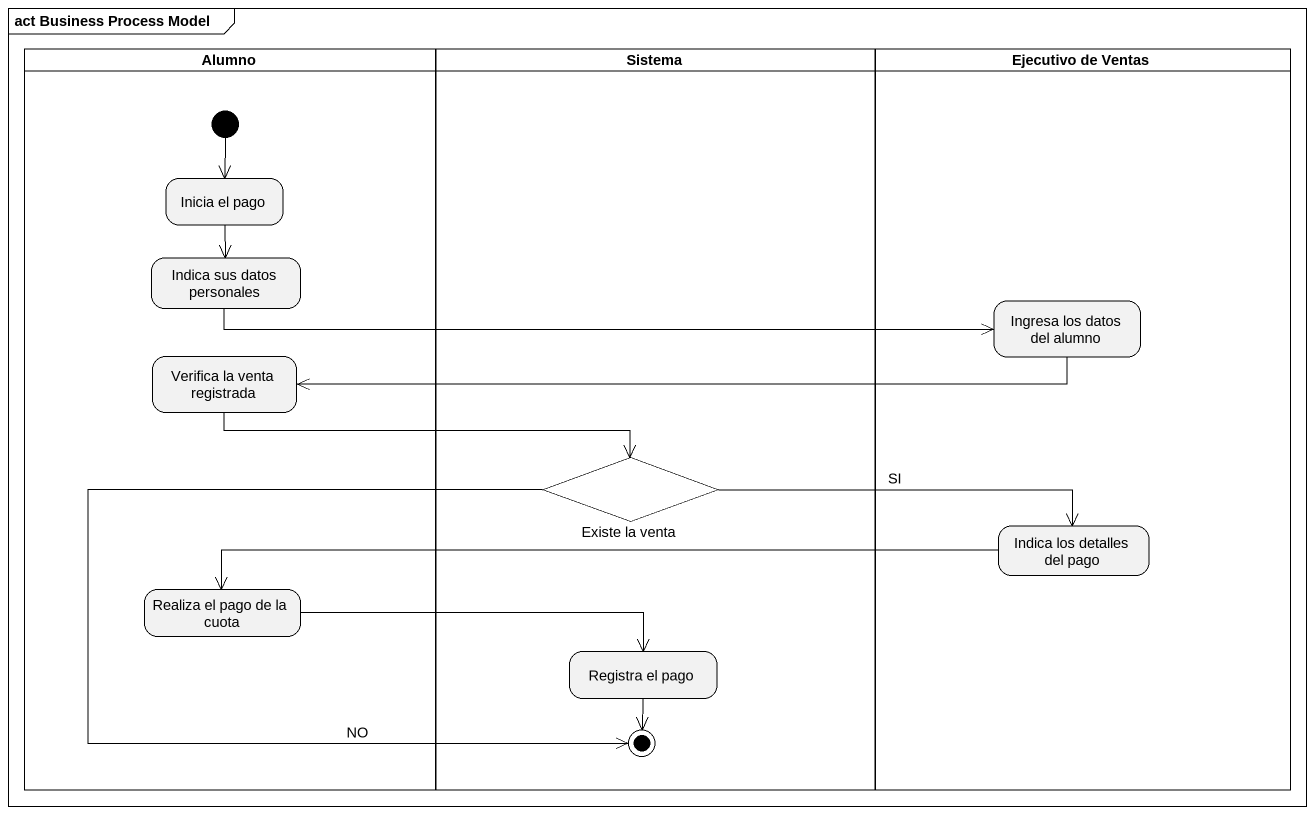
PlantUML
@startuml
mainframe act Business Process Model
hide empty description
state Alumno <<partition>> {
  state "Inicia el pago" as Inicia_el_pago
  state "Indica sus datos personales" as Indica_sus_datos_personales
  state "Verifica la venta registrada" as Verifica_la_venta_registrada
  state "Realiza el pago de la cuota" as Realiza_el_pago_de_la_cuota
  [*] --> Inicia_el_pago
}
state Sistema <<partition>> {
  state "Existe la venta" as Existe_la_venta <<choice>>
  state "Registra el pago" as Registra_el_pago
  Existe_la_venta --> [*] : NO
  Registra_el_pago --> [*]
}
state "Ejecutivo de Ventas" as Ejecutivo_de_Ventas <<partition>> {
  state "Ingresa los datos del alumno" as Ingresa_los_datos_del_alumno
  state "Indica los detalles del pago" as Indica_los_detalles_del_pago
}
Inicia_el_pago --> Indica_sus_datos_personales
Indica_sus_datos_personales -right-> Ingresa_los_datos_del_alumno
Ingresa_los_datos_del_alumno -left-> Verifica_la_venta_registrada
Verifica_la_venta_registrada -right-> Existe_la_venta
Existe_la_venta -right-> Indica_los_detalles_del_pago : SI
Indica_los_detalles_del_pago -left-> Realiza_el_pago_de_la_cuota
Realiza_el_pago_de_la_cuota -right-> Registra_el_pago
@enduml
